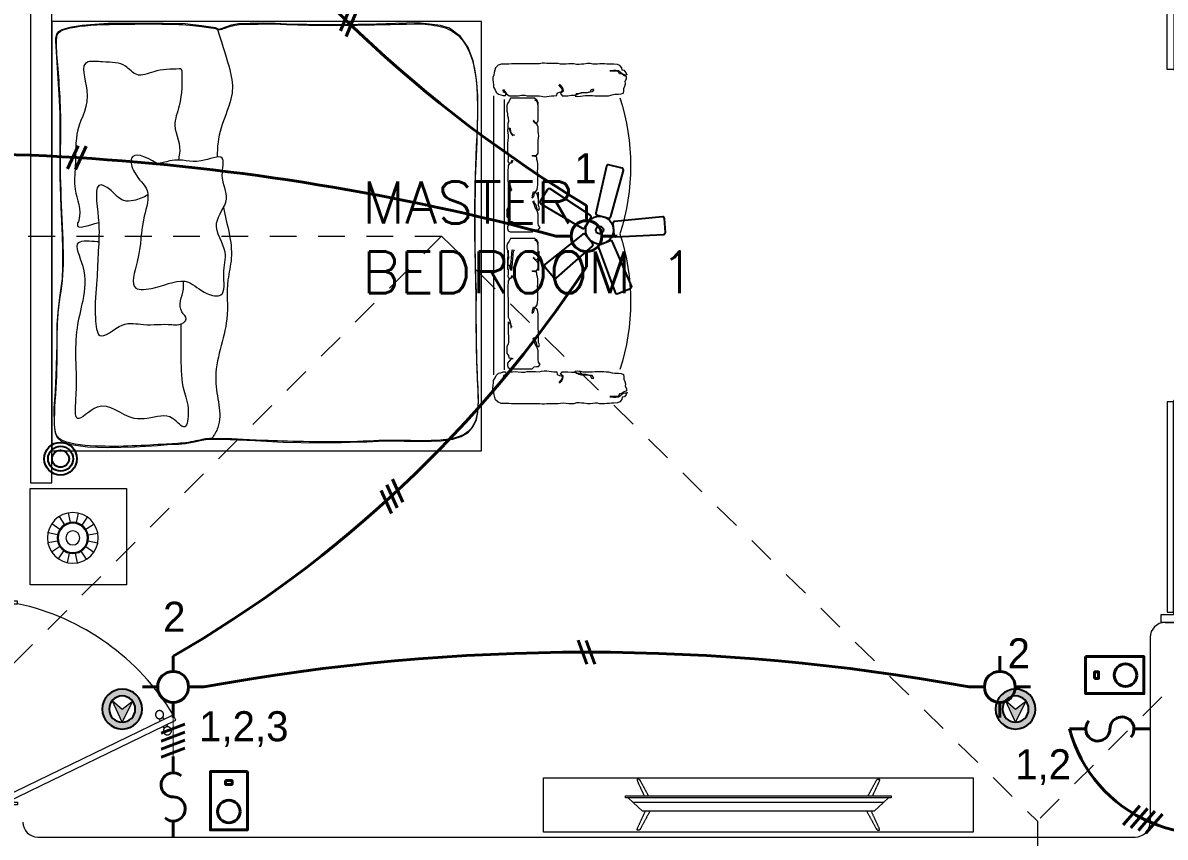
# Model space of a CAD drawing. Header units: metres. Extents: x 14 to 2416, y -346 to 476.
# Drawn here: x 148.58 to 153.9, y -71.87 to -68.08 of the extents above; entities that cross this region are included whole.
import ezdxf

# ---------------------------------------------------------------- set-up
doc = ezdxf.new("R2010")
doc.units = ezdxf.units.M
doc.linetypes.add('0', pattern=[0])
doc.linetypes.add('HIDDEN2', pattern=[0.1875, 0.125, -0.0625])
doc.layers.get('0').update_dxf_attribs({"linetype": '0', "lineweight": 20})
for name, color, linetype, lineweight in [('A-ANNO-TEXT', 20, 'Continuous', 13), ('A-DOOR', 35, 'Continuous', 5), ('A-WALL', 250, 'Continuous', 20), ('E Salida Interruptores', 22, 'Continuous', 40), ('E Salida Luces', 22, 'Continuous', 40), ('E Tuberia Emp Losa', 22, 'Continuous', 40), ('MAVA', 1, 'Continuous', 15), ('MOBILIARIOS', 252, 'Continuous', 0), ('textos', 7, 'Continuous', 0)]:
    doc.layers.add(name, color=color, linetype=linetype, lineweight=lineweight)
doc.layers.add('MAVA Luminarias', color=1, linetype='Continuous')
doc.layers.add('Techos 1', color=7, linetype='HIDDEN2', lineweight=9, true_color=0x42391a)
doc.styles.add('CENTURY GOTHIC', font='GOTHIC.TTF')
doc.styles.get("Standard").update_dxf_attribs({"font": 'arial.ttf', "height": 0.1875})

# ---------------------------------------------------------------- blocks, each defined once
blk = doc.blocks.new('abanico mava')
at = {"layer": 'MAVA Luminarias', "linetype": 'ByBlock', "lineweight": -2, "extrusion": (4.64878e-10, 3.72215e-09, 1), "elevation": 0}
for points in [[(513803.102, 2035248.678), (513803.215, 2035249.086, 0.421374), (513803.203, 2035249.107), (513803.084, 2035249.136, 0.421374), (513803.064, 2035249.124), (513802.972, 2035248.71, 0.407089), (513802.984, 2035248.69), (513803.082, 2035248.666, 0.407089)], [(513802.921, 2035248.69), (513802.567, 2035248.923, 0.421374), (513802.544, 2035248.918), (513802.479, 2035248.814, 0.421374), (513802.485, 2035248.791), (513802.85, 2035248.576, 0.407089), (513802.873, 2035248.581), (513802.926, 2035248.667, 0.407089)], [(513802.993, 2035248.405), (513803.142, 2035248.008, 0.421374), (513803.164, 2035247.998), (513803.278, 2035248.044, 0.421374), (513803.287, 2035248.066), (513803.118, 2035248.455, 0.407089), (513803.096, 2035248.464), (513803.003, 2035248.426, 0.407089)]]:
    blk.add_lwpolyline(points, format="xyb", close=True, dxfattribs=at)
at = {"layer": 'MAVA Luminarias', "linetype": 'ByBlock', "lineweight": -2, "extrusion": (4.64878e-10, 3.72215e-09, 1)}
for points in [[(513803.147, 2035248.501), (513803.57, 2035248.521, 0.421374), (513803.586, 2035248.539), (513803.578, 2035248.661, 0.421374), (513803.559, 2035248.676), (513803.137, 2035248.636, 0.407089), (513803.122, 2035248.618), (513803.129, 2035248.517, 0.407089)], [(513802.854, 2035248.521), (513802.522, 2035248.257, 0.421374), (513802.52, 2035248.233), (513802.599, 2035248.139, 0.421374), (513802.623, 2035248.137), (513802.94, 2035248.418, 0.407089), (513802.942, 2035248.442), (513802.877, 2035248.519, 0.407089)]]:
    blk.add_lwpolyline(points, format="xyb", close=True, dxfattribs=at)
at = {"layer": 'MAVA Luminarias', "linetype": 'ByBlock', "lineweight": -2}
for radius in [0.123, 0.0335]:
    blk.add_circle((513803.004, 2035248.559), radius, dxfattribs=at)
blk = doc.blocks.new('dl ip')
at = {"layer": 'MAVA', "true_color": 0xf8991e, "transparency": 33554687}
h = blk.add_hatch(color=30, dxfattribs=at)
h.dxf.hatch_style = 1
h.paths.add_polyline_path([(94.7574, -111.2088), (94.7109, -111.2482), (94.6624, -111.2113), (94.7109, -111.3092)])
at = {"layer": 'MAVA Luminarias', "linetype": 'Continuous', "true_color": 0xf8991e}
h = blk.add_hatch(color=30, dxfattribs=at)
h.paths.add_polyline_path([(94.618, -111.2482, 1), (94.8039, -111.2482, 1)])
h.paths.add_polyline_path([(94.7719, -111.2482, -1), (94.6499, -111.2482, -1)], flags=16)
at = {"layer": 'MAVA', "color": 30, "true_color": 0xf8991e}
for p, q in [((94.7109, -111.2482), (94.6624, -111.2113)), ((94.6624, -111.2113), (94.7109, -111.3092)), ((94.7109, -111.3092), (94.7574, -111.2088)), ((94.7574, -111.2088), (94.7109, -111.2482))]:
    blk.add_line(p, q, dxfattribs=at)
at = {"layer": 'MAVA Luminarias', "color": 30, "linetype": 'Continuous', "true_color": 0xf8991e}
for radius in [0.093, 0.061]:
    blk.add_circle((94.7109, -111.2482), radius, dxfattribs=at)
blk = doc.blocks.new('A$Ca3ef8f56')
at = {"layer": 'MOBILIARIOS'}
for p, q in [((0.0032, 0.1527), (0.0032, 1.4519)), ((0.0532, 0.1694), (0.0532, 1.4284))]:
    blk.add_line(p, q, dxfattribs=at)
for points in [[(0.6249, 1.5324), (0.6212, 1.5434), (0.6126, 1.5544), (0.6016, 1.5556), (0.6004, 1.5666), (0.5906, 1.5776), (0.5796, 1.5825), (0.5637, 1.5837), (0.5527, 1.5837), (0.5417, 1.5849), (0.5307, 1.5849), (0.5197, 1.5862), (0.4977, 1.5862), (0.4867, 1.5837), (0.4757, 1.5837), (0.4647, 1.5849), (0.4537, 1.5874), (0.4402, 1.5874), (0.4231, 1.5837), (0.4121, 1.5837), (0.4011, 1.5825), (0.3889, 1.5825), (0.3766, 1.5862), (0.3534, 1.5862), (0.3412, 1.5849), (0.3302, 1.5837), (0.3143, 1.5849), (0.3033, 1.5874), (0.2519, 1.5874), (0.2409, 1.5886), (0.2299, 1.5886), (0.2177, 1.5862), (0.0868, 1.5862), (0.0746, 1.5849), (0.0391, 1.5849), (0.0245, 1.5788), (0.0122, 1.5678), (0.0086, 1.5568), (0.0061, 1.5446), (0.0037, 1.5336), (0, 1.5226), (0, 1.5116), (0.0012, 1.5006), (0.0024, 1.4884), (0.0024, 1.4774), (0.011, 1.4652), (0.0147, 1.4542), (0.0257, 1.4445), (0.0367, 1.442), (0.0477, 1.4383), (0.0587, 1.4383), (0.0611, 1.4493), (0.0501, 1.4542), (0.0477, 1.464)], [(0.4708, 1.4664), (0.4622, 1.4554), (0.4512, 1.4542), (0.4341, 1.4506), (0.4231, 1.4506), (0.4109, 1.4493), (0.3999, 1.4457), (0.3876, 1.4457), (0.3828, 1.4347), (0.395, 1.4335), (0.4072, 1.4347), (0.4194, 1.4371), (0.4317, 1.4383), (0.4635, 1.4383), (0.4745, 1.4359), (0.516, 1.4359), (0.527, 1.4371), (0.5381, 1.4371), (0.5552, 1.442), (0.5674, 1.4445), (0.5845, 1.4445), (0.5968, 1.4457), (0.6078, 1.4493), (0.609, 1.4603), (0.609, 1.4713), (0.6151, 1.4823), (0.6175, 1.4933), (0.6163, 1.5043), (0.6224, 1.5153), (0.6224, 1.5263), (0.6114, 1.53), (0.6004, 1.5385), (0.5894, 1.5397), (0.5845, 1.5507), (0.5735, 1.552), (0.5442, 1.552)], [(0.5442, 1.5544), (0.5613, 1.5556), (0.5723, 1.5556), (0.5845, 1.5544), (0.5955, 1.5458), (0.6065, 1.5373), (0.6175, 1.5348), (0.6212, 1.5348)], [(0.3106, 1.4909), (0.3204, 1.4799), (0.3253, 1.4689), (0.3265, 1.4579), (0.3155, 1.4481), (0.3228, 1.4371), (0.3497, 1.4371), (0.3656, 1.4396), (0.3779, 1.4396), (0.3889, 1.4408), (0.3999, 1.4481), (0.4133, 1.4518), (0.4402, 1.4518), (0.4525, 1.4554), (0.4598, 1.4664), (0.4696, 1.4689)], [(0.0501, 1.4677), (0.0563, 1.4567), (0.0636, 1.4457), (0.0758, 1.4371), (0.0905, 1.4371), (0.1064, 1.4359), (0.1174, 1.4371), (0.1333, 1.4396), (0.1492, 1.4396), (0.1602, 1.4359), (0.1981, 1.4359), (0.2152, 1.4371), (0.2262, 1.4347), (0.2385, 1.4322), (0.2507, 1.4335), (0.2617, 1.4347), (0.2727, 1.4359), (0.2837, 1.4371), (0.2972, 1.4383), (0.2996, 1.4493), (0.3106, 1.4542), (0.3216, 1.4567), (0.3241, 1.4677), (0.3143, 1.4787), (0.3069, 1.4884)], [(0.0946, 1.3772), (0.0844, 1.3772), (0.0759, 1.3874), (0.0673, 1.3976), (0.0673, 1.4078), (0.0708, 1.4181), (0.081, 1.4232), (0.1822, 1.4232), (0.1924, 1.4146), (0.2026, 1.4129), (0.2129, 1.4129), (0.2197, 1.4027), (0.2129, 1.3925), (0.2112, 1.3806), (0.2112, 1.3397), (0.2078, 1.3294), (0.2026, 1.3192), (0.1975, 1.309), (0.1941, 1.2988), (0.189, 1.2885), (0.1856, 1.2817)], [(0.0844, 1.234), (0.0844, 1.2238), (0.081, 1.2135), (0.0708, 1.205), (0.0708, 1.2579), (0.0725, 1.2715), (0.0725, 1.2988), (0.0708, 1.309), (0.0656, 1.3192), (0.0656, 1.3516), (0.0725, 1.3618), (0.0742, 1.372), (0.0844, 1.3737), (0.0895, 1.3737)], [(0.189, 1.2766), (0.1924, 1.2868), (0.1992, 1.2971), (0.2026, 1.3073), (0.2044, 1.3175), (0.2146, 1.3209), (0.2163, 1.3107), (0.2129, 1.3005), (0.2129, 1.2476), (0.2112, 1.2374), (0.2112, 1.1675), (0.2095, 1.1573), (0.2061, 1.1471), (0.1958, 1.1385), (0.1907, 1.1488), (0.189, 1.159), (0.1822, 1.1658)], [(0.0929, 0.9903), (0.0878, 1.0005), (0.0776, 1.0039), (0.0708, 1.0141), (0.0708, 1.0244), (0.069, 1.0346), (0.069, 1.0857), (0.0708, 1.0959), (0.0708, 1.1829), (0.0776, 1.1948), (0.081, 1.205), (0.0827, 1.2152), (0.0861, 1.2272), (0.0861, 1.2289)], [(0.1822, 1.1641), (0.1856, 1.1471), (0.189, 1.1368), (0.1992, 1.1351), (0.2061, 1.1249), (0.2078, 1.1147), (0.2095, 1.1028), (0.2095, 1.0499), (0.2078, 1.0397), (0.2095, 1.0295), (0.2095, 1.0056), (0.2078, 0.9954), (0.2044, 0.9852), (0.2044, 0.9749), (0.1941, 0.9698), (0.1839, 0.9698), (0.1822, 0.9664), (0.2026, 0.9664), (0.2112, 0.9562), (0.2112, 0.8965), (0.2129, 0.8863), (0.2146, 0.8761), (0.2129, 0.9659), (0.2112, 0.9556), (0.2112, 0.9352), (0.2061, 0.925), (0.1958, 0.9147), (0.1873, 0.9079)], [(0.2112, 0.8449), (0.2112, 0.8346), (0.2044, 0.8244), (0.1941, 0.8159), (0.0827, 0.8159), (0.0759, 0.8295), (0.0673, 0.8397), (0.0656, 0.85), (0.0656, 0.8602), (0.0673, 0.8704), (0.0673, 0.8806), (0.0708, 0.8909), (0.0725, 0.9079), (0.069, 0.9181), (0.069, 0.9386), (0.081, 0.9403), (0.0827, 0.959), (0.0895, 0.8693), (0.0998, 0.871), (0.0981, 0.8744)], [(0.0946, 0.8761), (0.0861, 0.9659), (0.081, 0.9556), (0.0793, 0.9454), (0.069, 0.9403), (0.0673, 0.9505), (0.069, 0.9607), (0.0708, 0.8727), (0.0708, 0.8829), (0.069, 0.8965), (0.0673, 0.9085), (0.0673, 0.9494), (0.0708, 0.9613), (0.0708, 0.9818), (0.069, 0.992), (0.0742, 1.0022), (0.0844, 1.0005), (0.0878, 0.9903), (0.0895, 0.9869)], [(0.1873, 0.9028), (0.1958, 0.913), (0.2061, 0.9147), (0.2112, 0.9045), (0.2112, 0.8517), (0.2095, 0.8414), (0.2061, 0.8312), (0.1958, 0.8244)], [(0.0946, 0.74), (0.0844, 0.74), (0.0759, 0.7502), (0.0673, 0.7604), (0.0673, 0.7707), (0.0708, 0.7809), (0.081, 0.786), (0.1822, 0.786), (0.1924, 0.7775), (0.2026, 0.7758), (0.2129, 0.7758), (0.2197, 0.7656), (0.2129, 0.7553), (0.2112, 0.7434), (0.2112, 0.7025), (0.2078, 0.6923), (0.2026, 0.6821), (0.1975, 0.6718), (0.1941, 0.6616), (0.189, 0.6514), (0.1856, 0.6446)], [(0.0844, 0.5968), (0.0844, 0.5866), (0.081, 0.5764), (0.0708, 0.5679), (0.0708, 0.6207), (0.0725, 0.6343), (0.0725, 0.6616), (0.0708, 0.6718), (0.0656, 0.6821), (0.0656, 0.7144), (0.0725, 0.7247), (0.0742, 0.7349), (0.0844, 0.7366), (0.0895, 0.7366)], [(0.0929, 0.4531), (0.0878, 0.4633), (0.0776, 0.4668), (0.0708, 0.477), (0.0708, 0.4872), (0.069, 0.4974), (0.069, 0.5486), (0.0708, 0.5588), (0.0708, 0.6457), (0.0776, 0.6576), (0.081, 0.5679), (0.0827, 0.5781), (0.0861, 0.59), (0.0861, 0.5917)], [(0.189, 0.6394), (0.1924, 0.6497), (0.1992, 0.6599), (0.2026, 0.6701), (0.2044, 0.6803), (0.2146, 0.6838), (0.2163, 0.6735), (0.2129, 0.6633), (0.2129, 0.6105), (0.2112, 0.6002), (0.2112, 0.6304), (0.2095, 0.6201), (0.2061, 0.6099), (0.1958, 0.6014), (0.1907, 0.6116), (0.189, 0.6218), (0.1822, 0.6287)], [(0.1822, 0.627), (0.1856, 0.6099), (0.189, 0.5997), (0.1992, 0.598), (0.2061, 0.5878), (0.2078, 0.5775), (0.2095, 0.5656), (0.2095, 0.5128), (0.2078, 0.5025), (0.2095, 0.4923), (0.2095, 0.4685), (0.2078, 0.4582), (0.2044, 0.448), (0.2044, 0.4378), (0.1941, 0.4327), (0.1839, 0.4327), (0.1822, 0.4293), (0.2026, 0.4293), (0.2112, 0.419), (0.2112, 0.3594), (0.2129, 0.3492), (0.2146, 0.3389), (0.2129, 0.3287), (0.2112, 0.3185), (0.2112, 0.298), (0.2061, 0.2878), (0.1958, 0.2776), (0.1873, 0.2708)], [(0.0946, 0.3389), (0.0861, 0.3287), (0.081, 0.3185), (0.0793, 0.3083), (0.069, 0.3031), (0.0673, 0.3134), (0.069, 0.3236), (0.0708, 0.3355), (0.0708, 0.3457), (0.069, 0.3594), (0.0673, 0.3713), (0.0673, 0.4122), (0.0708, 0.4241), (0.0708, 0.4446), (0.069, 0.4548), (0.0742, 0.465), (0.0844, 0.4633), (0.0878, 0.4531), (0.0895, 0.4497)], [(0.2112, 0.1926), (0.2112, 0.1824), (0.2044, 0.1721), (0.1941, 0.1636), (0.0827, 0.1636), (0.0759, 0.1772), (0.0673, 0.1875), (0.0656, 0.1977), (0.0656, 0.223), (0.0673, 0.2333), (0.0673, 0.2435), (0.0708, 0.2537), (0.0725, 0.2708), (0.069, 0.281), (0.069, 0.3014), (0.081, 0.3031), (0.0827, 0.3219), (0.0895, 0.3321), (0.0998, 0.3338), (0.0981, 0.3372)], [(0.1873, 0.2656), (0.1958, 0.2759), (0.2061, 0.2776), (0.2112, 0.2673), (0.2112, 0.1994), (0.2095, 0.1892), (0.2061, 0.179), (0.1958, 0.1721)], [(0.6249, 0.0562), (0.6212, 0.0452), (0.6126, 0.0342), (0.6016, 0.033), (0.6004, 0.022), (0.5906, 0.011), (0.5796, 0.0061), (0.5637, 0.0049), (0.5527, 0.0049), (0.5417, 0.0037), (0.5307, 0.0037), (0.5197, 0.0024), (0.4977, 0.0024), (0.4867, 0.0049), (0.4757, 0.0049), (0.4647, 0.0037), (0.4537, 0.0012), (0.4402, 0.0012), (0.4231, 0.0049), (0.4121, 0.0049), (0.4011, 0.0061), (0.3889, 0.0061), (0.3766, 0.0024), (0.3534, 0.0024), (0.3412, 0.0037), (0.3302, 0.0049), (0.3143, 0.0037), (0.3033, 0.0012), (0.2519, 0.0012), (0.2409, 0), (0.2299, 0), (0.2177, 0.0024), (0.0868, 0.0024), (0.0746, 0.0037), (0.0391, 0.0037), (0.0245, 0.0098), (0.0122, 0.0208), (0.0086, 0.0318), (0.0061, 0.044), (0.0037, 0.055), (0, 0.066), (0, 0.077), (0.0012, 0.088), (0.0024, 0.1002), (0.0024, 0.1112), (0.011, 0.1234), (0.0147, 0.1344), (0.0257, 0.1441), (0.0367, 0.1466), (0.0477, 0.1503), (0.0587, 0.1503), (0.0611, 0.1393), (0.0501, 0.1344), (0.0477, 0.1246)], [(0.0501, 0.1209), (0.0563, 0.1319), (0.0636, 0.1429), (0.0758, 0.1515), (0.0905, 0.1515), (0.1064, 0.1527), (0.1174, 0.1515), (0.1333, 0.149), (0.1492, 0.149), (0.1602, 0.1527), (0.1981, 0.1527), (0.2152, 0.1515), (0.2262, 0.1539), (0.2385, 0.1564), (0.2507, 0.1551), (0.2617, 0.1539), (0.2727, 0.1527), (0.2837, 0.1515), (0.2972, 0.1503), (0.2996, 0.1393), (0.3106, 0.1344), (0.3216, 0.1319), (0.3241, 0.1209), (0.3143, 0.1099), (0.3069, 0.1002)], [(0.3106, 0.0977), (0.3204, 0.1087), (0.3253, 0.1197), (0.3265, 0.1307), (0.3155, 0.1405), (0.3228, 0.1515), (0.3497, 0.1515), (0.3656, 0.149), (0.3779, 0.149), (0.3889, 0.1478), (0.3999, 0.1405), (0.4133, 0.1368), (0.4402, 0.1368), (0.4525, 0.1332), (0.4598, 0.1222), (0.4696, 0.1197)], [(0.4708, 0.1222), (0.4622, 0.1332), (0.4512, 0.1344), (0.4341, 0.138), (0.4231, 0.138), (0.4109, 0.1393), (0.3999, 0.1429), (0.3876, 0.1429), (0.3828, 0.1539), (0.395, 0.1551), (0.4072, 0.1539), (0.4194, 0.1515), (0.4317, 0.1503), (0.4635, 0.1503), (0.4745, 0.1527), (0.516, 0.1527), (0.527, 0.1515), (0.5381, 0.1515), (0.5552, 0.1466), (0.5674, 0.1441), (0.5845, 0.1441), (0.5968, 0.1429), (0.6078, 0.1393), (0.609, 0.1283), (0.609, 0.1173), (0.6151, 0.1063), (0.6175, 0.0953), (0.6163, 0.0843), (0.6224, 0.0733), (0.6224, 0.0623), (0.6114, 0.0586), (0.6004, 0.0501), (0.5894, 0.0489), (0.5845, 0.0379), (0.5735, 0.0366), (0.5442, 0.0366)], [(0.5442, 0.0342), (0.5613, 0.033), (0.5723, 0.033), (0.5845, 0.0342), (0.5955, 0.0428), (0.6065, 0.0513), (0.6175, 0.0537), (0.6212, 0.0537)]]:
    blk.add_lwpolyline(points, dxfattribs=at)
for centre in [(-0.3846, 1.1107), (-0.3846, 0.4779)]:
    blk.add_arc(centre, 1.0261, 342.0399, 17.9601, dxfattribs=at)
blk = doc.blocks.new('A$C58f5b6b7')
at = {"layer": 'MOBILIARIOS'}
for points in [[(0, 0.2526), (2, 0.2526), (2, 0), (0, 0)], [(0.382, 0.1596), (0.382, 0.1691), (1.618, 0.1691), (1.618, 0.1596)]]:
    blk.add_lwpolyline(points, close=True, dxfattribs=at)
for points in [[(1.6059, 0.1595), (1.5823, 0.1372), (1, 0.1372), (0.4177, 0.1372), (0.3941, 0.1595)], [(1.5823, 0.1372), (1.54, 0.0973), (0.46, 0.0973), (0.4177, 0.1372)]]:
    blk.add_lwpolyline(points, dxfattribs=at)
for points, degree in [([(0.4512, 0.2382, -0.0047), (0.4469, 0.2461, -0.0047), (0.4415, 0.2461, -0.0047), (0.4325, 0.2461, -0.0047), (0.4368, 0.237, -0.0047)], 3), ([(0.4368, 0.237, -0.0047), (0.4526, 0.2031, -0.0047), (0.4683, 0.1691, -0.0047)], 2), ([(0.4885, 0.1691, -0.0047), (0.4698, 0.2037, -0.0047), (0.4512, 0.2382, -0.0047)], 2), ([(1.5115, 0.1691, -0.0047), (1.5302, 0.2037, -0.0047), (1.5488, 0.2382, -0.0047)], 2), ([(1.5632, 0.237, -0.0047), (1.5474, 0.2031, -0.0047), (1.5317, 0.1691, -0.0047)], 2), ([(1.5488, 0.2382, -0.0047), (1.5531, 0.2461, -0.0047), (1.5585, 0.2461, -0.0047), (1.5675, 0.2461, -0.0047), (1.5632, 0.237, -0.0047)], 3), ([(0.4368, 0.0172, -0.0047), (0.4554, 0.0572, -0.0047), (0.474, 0.0973, -0.0047)], 2), ([(0.4951, 0.0973, -0.0047), (0.4731, 0.0566, -0.0047), (0.4512, 0.016, -0.0047)], 2), ([(1.5049, 0.0973), (1.5269, 0.0566), (1.5488, 0.016)], 2), ([(1.5632, 0.0172), (1.5446, 0.0572), (1.526, 0.0973)], 2)]:
    blk.add_open_spline(points, degree=degree, dxfattribs=at)
for points in [[(0.4512, 0.016, -0.0047), (0.4469, 0.0081, -0.0047), (0.4415, 0.0081, -0.0047), (0.4325, 0.0081, -0.0047), (0.4368, 0.0172, -0.0047)], [(1.5488, 0.016), (1.5531, 0.0081), (1.5585, 0.0081), (1.5675, 0.0081), (1.5632, 0.0172)]]:
    blk.add_open_spline(points, degree=3, knots=[-0.08544201, -0.08544201, -0.08544201, -0.08544201, -0.04272101, 0, 0, 0, 0], dxfattribs=at)
blk = doc.blocks.new('A$Cb50f4bf1')
at = {"layer": 'MOBILIARIOS'}
for p, q in [((0.45, 0.45), (0, 0.45)), ((0, 0.45), (0, 0)), ((0.45, 0), (0.45, 0.45)), ((0.1635, 0.348), (0.1893, 0.3107)), ((0.2058, 0.3663), (0.2154, 0.322)), ((0.2519, 0.3671), (0.2438, 0.3224)), ((0.2948, 0.3501), (0.2703, 0.312)), ((0.1144, 0.2719), (0.1591, 0.2638)), ((0.1314, 0.3148), (0.1695, 0.2902)), ((0.328, 0.318), (0.2907, 0.2922)), ((0.3463, 0.2757), (0.302, 0.2661)), ((0.1152, 0.2258), (0.1595, 0.2353)), ((0.3471, 0.2296), (0.3025, 0.2377)), ((0.1335, 0.1834), (0.1708, 0.2092)), ((0.1667, 0.1514), (0.1913, 0.1895)), ((0.2096, 0.1344), (0.2177, 0.179)), ((0.2557, 0.1352), (0.2462, 0.1795)), ((0.2981, 0.1535), (0.2723, 0.1908)), ((0.3301, 0.1867), (0.292, 0.2112)), ((0, 0), (0.45, 0))]:
    blk.add_line(p, q, dxfattribs=at)
for radius in [0.1182, 0.0729, 0.0684, 0.0328]:
    blk.add_circle((0.2308, 0.2507), radius, dxfattribs=at)
blk = doc.blocks.new('puerta 1.00')
at = {"layer": 'A-DOOR'}
for p, q in [((-0.15, -0.0125), (-0.9369, -0.3949)), ((-0.1376, -0.038), (-0.9245, -0.4204)), ((-0.1376, -0.038), (-0.15, -0.0125)), ((-0.8946, -0.3743), (-0.8996, -0.3641)), ((-0.8777, -0.3661), (-0.8826, -0.3559)), ((-0.9369, -0.3949), (-0.9245, -0.4204)), ((-0.8822, -0.3998), (-0.8772, -0.4101)), ((-0.8653, -0.3916), (-0.8603, -0.4018))]:
    blk.add_line(p, q, dxfattribs=at)
for points in [[(-0.05, 0), (-0.05, -0.025), (-0.125, -0.025), (-0.125, -0.0125), (-0.2, -0.0125), (-0.2, 0), (-0.05, 0)], [(-0.05, -0.95), (-0.05, -0.925), (-0.125, -0.925), (-0.125, -0.9375), (-0.2, -0.9375), (-0.2, -0.95), (-0.05, -0.95)]]:
    blk.add_lwpolyline(points, dxfattribs=at)
blk.add_arc((0.0366, 0.1602), 1.1229, 211.1336, 257.8343, dxfattribs=at)
for points in [[(-0.8982, -0.3642), (-0.9033, -0.3642), (-0.912, -0.3591), (-0.917, -0.3504), (-0.917, -0.3403), (-0.912, -0.3316), (-0.9033, -0.3265), (-0.8932, -0.3265), (-0.8844, -0.3316), (-0.8794, -0.3403), (-0.8794, -0.3504), (-0.8844, -0.3591), (-0.8932, -0.3642), (-0.8982, -0.3642)], [(-0.8617, -0.4394), (-0.8667, -0.4394), (-0.8754, -0.4344), (-0.8805, -0.4256), (-0.8805, -0.4156), (-0.8754, -0.4068), (-0.8667, -0.4018), (-0.8566, -0.4018), (-0.8479, -0.4068), (-0.8428, -0.4156), (-0.8428, -0.4257), (-0.8479, -0.4344), (-0.8566, -0.4394), (-0.8617, -0.4394)]]:
    blk.add_open_spline(points, degree=2, dxfattribs=at)
blk = doc.blocks.new('A$C2f9b60d5')
at = {"layer": 'A-DOOR'}
for p, q in [((0, 0.1005), (0.06, 0.1005)), ((0, 0.1005), (0, 0.0005)), ((0.035, 0.0605), (0.035, 0.0005)), ((0.06, 0.0605), (0.035, 0.0605)), ((0.06, 0.0605), (0.06, 0.1005)), ((3.6, 0.1), (3.54, 0.1)), ((3.54, 0.06), (3.54, 0.1)), ((3.54, 0.06), (3.565, 0.06)), ((3.565, 0.06), (3.565, 0)), ((3.6, 0.1), (3.6, 0)), ((0.035, 0.0005), (0, 0.0005)), ((3.565, 0), (3.6, 0))]:
    blk.add_line(p, q, dxfattribs=at)
for points in [[(0.6314, 0.7341), (1.0247, 0.0604), (1.0509, 0.0757), (0.6576, 0.7494)], [(2.9658, 0.7337), (2.5723, 0.0601), (2.5462, 0.0754), (2.9397, 0.749)], [(0.0446, 0.0605), (1.0247, 0.0604), (1.0247, 0.0301), (0.0446, 0.0302)], [(3.5524, 0.06), (2.5723, 0.0601), (2.5723, 0.0298), (3.5524, 0.0297)]]:
    blk.add_lwpolyline(points, close=True, dxfattribs=at)
at = {"layer": 'A-DOOR', "linetype": 'HIDDEN2'}
for centre, start, end in [((0.96, -0.0488), 10.7613, 110.7488), ((2.637, -0.0491), 69.2325, 169.2199)]:
    blk.add_arc(centre, 0.8536, start, end, dxfattribs=at)
blk = doc.blocks.new('PL BASE 2N NASAS 09')
at = {"layer": 'A-WALL'}
for p, q in [((179.4675, -10.0117), (179.5275, -10.0117)), ((179.3975, -10.074), (179.3975, -10.9417)), ((174.2175, -11.0117), (179.3275, -11.0117))]:
    blk.add_line(p, q, dxfattribs=at)
for centre, start, end in [((179.4675, -10.0817), 90, 180), ((174.2175, -10.9417), 180, 270), ((179.3275, -10.9417), 270, 360)]:
    blk.add_arc(centre, 0.07, start, end, dxfattribs=at)
at = {"layer": 'Techos 1'}
for p, q in [((185.4975, -4.3117), (178.8725, -10.9367)), ((161.3475, -8.2117), (176.0975, -8.2117)), ((172.1943, -12.1117), (176.0975, -8.2117)), ((176.0975, -8.2117), (178.8725, -10.9367)), ((178.8725, -10.9367), (178.8725, -19.4867))]:
    blk.add_line(p, q, dxfattribs=at)
at = {"color": 1, "rotation": 270}
blk.add_blockref('A$C2f9b60d5', (179.447, -6.4117), dxfattribs=at)
at = {"layer": 'A-DOOR', "rotation": 180}
blk.add_blockref('puerta 1.00', (173.9225, -10.8618), dxfattribs=at)
at = {"layer": 'textos', "insert": (175.7272, -8.4784), "char_height": 0.195, "width": 1.854973, "attachment_point": 7}
blk.add_mtext('{\\Fromans|c0;MASTER BEDROOM 1}', dxfattribs=at)
blk = doc.blocks.new('PL MUEBLES 2N NASAS 09')
at = {"layer": 'MOBILIARIOS'}
for points in [[(224.0973, 53.3553), (224.1973, 53.3553), (224.1973, 55.6553), (224.0973, 55.6553)], [(224.1973, 53.5053), (226.1973, 53.5053), (226.1973, 55.5053), (224.1973, 55.5053)], [(224.2134, 55.4138), (224.2291, 55.1664), (224.2339, 55.0782), (224.2348, 54.8338), (224.2348, 54.7825), (224.2386, 54.64), (224.2452, 54.5084), (224.2471, 54.4428), (224.2471, 54.363), (224.2443, 54.3069), (224.2329, 54.2185), (224.2243, 54.1507), (224.2195, 54.0917), (224.2195, 53.9958), (224.2186, 53.9577), (224.2167, 53.896), (224.212, 53.781), (224.2063, 53.704), (224.2082, 53.6238), (224.212, 53.5887), (224.2215, 53.5668), (224.2424, 53.5488), (224.2861, 53.5345), (224.3625, 53.524), (224.4555, 53.5202), (224.582, 53.524), (224.6884, 53.5298), (224.7362, 53.5336), (224.7865, 53.5355), (224.8197, 53.5383), (224.8596, 53.5469), (224.8947, 53.5545), (224.9213, 53.5593), (225.0273, 53.5574), (225.1434, 53.5526), (225.2744, 53.5459), (225.4402, 53.5421), (225.5454, 53.5435), (225.5855, 53.5452), (225.6632, 53.5469), (225.7463, 53.5511), (225.7856, 53.5519), (225.8375, 53.5502), (225.8859, 53.5502), (225.9628, 53.5494), (226.0093, 53.552), (226.0636, 53.5595), (226.1037, 53.5721), (226.138, 53.5913), (226.1597, 53.6181), (226.1748, 53.6507), (226.1815, 53.685), (226.184, 53.7386), (226.1823, 53.798), (226.1798, 53.8423), (226.1773, 53.8878), (226.1756, 53.9313), (226.1748, 53.9823), (226.1739, 54.0325), (226.1731, 54.158), (226.1739, 54.2459), (226.1714, 54.3036), (226.1681, 54.4631), (226.1681, 54.5978), (226.1697, 54.7727), (226.1773, 54.9455), (226.1815, 55.0827), (226.1807, 55.1605), (226.1748, 55.2344), (226.1597, 55.3215), (226.1363, 55.3834), (226.1004, 55.4344), (226.0494, 55.4737), (226.0064, 55.4855), (225.9563, 55.493), (225.8978, 55.498), (225.7991, 55.4947), (225.7092, 55.4922), (225.6239, 55.4905), (225.5311, 55.4888), (225.3843, 55.4905), (225.2899, 55.4922), (225.2368, 55.4948), (225.1816, 55.4964), (225.1198, 55.4956), (225.0654, 55.4931), (225.0316, 55.4872), (224.989, 55.4722), (224.974, 55.468), (224.9589, 55.4747), (224.8937, 55.4839), (224.8181, 55.4931), (224.7153, 55.4948), (224.5469, 55.4956), (224.4588, 55.4948), (224.3977, 55.4914), (224.3384, 55.4856), (224.2807, 55.4772), (224.2429, 55.4655), (224.227, 55.4571), (224.2178, 55.4454), (224.2145, 55.4261)]]:
    blk.add_lwpolyline(points, close=True, dxfattribs=at)
blk.add_arc((224.7938, 55.2751), 0.00932, 11.2673, 115.5634, dxfattribs=at)
for points, knots in [([(224.9437, 53.5616), (224.9437, 53.5616), (224.9437, 53.5616), (224.9437, 53.5616), (224.942, 53.5615), (224.9072, 53.5616), (224.8373, 53.5412), (224.6654, 53.533), (224.4583, 53.5173), (224.2276, 53.5412), (224.2019, 53.6266), (224.2276, 53.8766), (224.215, 54.1477), (224.2679, 54.3368), (224.2276, 54.7583), (224.2462, 55.1199), (224.2127, 55.3944), (224.2276, 55.4931), (224.62, 55.4931), (224.8064, 55.4931), (224.9482, 55.4733), (224.9615, 55.4733), (224.977, 55.4614), (225.0473, 55.4931), (225.112, 55.4931), (225.2329, 55.4931)], [2.895366, 2.895366, 2.895366, 2.895366, 2.896475, 3.053535, 3.138588, 3.190252, 3.29358, 3.393683, 3.686394, 3.848283, 3.942303, 4.166996, 4.499824, 4.847407, 5.433591, 5.797126, 6.093613, 6.186669, 6.495546, 6.666013, 6.828452, 7.059973, 7.190877, 7.299822, 7.383928, 7.383928, 7.383928, 7.383928]), ([(225.9204, 55.4931), (225.9594, 55.4895), (226.2119, 55.4664), (226.1557, 54.8124), (226.1663, 54.4319), (226.1717, 54.2371)], [0, 0, 0, 0, 0.117685, 0.761841, 1.437924, 1.437924, 1.437924, 1.437924]), ([(224.9682, 55.4678), (225.022, 55.301), (225.0629, 55.1785), (224.978, 55.0207), (224.9667, 54.9194), (224.9667, 54.8733)], [0.0005696, 0.0005696, 0.0005696, 0.0005696, 0.2116189, 0.3895346, 0.5346505, 0.5346505, 0.5346505, 0.5346505]), ([(224.7898, 55.2835), (224.751, 55.2829), (224.6861, 55.2819), (224.5921, 55.2383), (224.5341, 55.3165), (224.4605, 55.3119), (224.3132, 55.3298), (224.3948, 55.1458), (224.3004, 55.0115), (224.3109, 54.8501), (224.2938, 54.7097), (224.3419, 54.6222), (224.3008, 54.5275), (224.3682, 54.5569), (224.415, 54.5681)], [0, 0, 0, 0, 0.125513, 0.209774, 0.279098, 0.385114, 0.440556, 0.579971, 0.776155, 0.956632, 1.067828, 1.221054, 1.242986, 1.352802, 1.352802, 1.352802, 1.352802]), ([(224.8029, 55.2769), (224.8033, 55.2219), (224.8039, 55.1355), (224.7505, 55.0037), (224.8036, 54.9321), (224.7884, 54.876), (224.7874, 54.8591)], [0, 0, 0, 0, 0.1739603, 0.2732689, 0.4204064, 0.4281347, 0.4281347, 0.4281347, 0.4281347]), ([(224.6887, 54.8422), (224.7037, 54.8431), (224.7977, 54.8752), (224.859, 54.83), (225.0153, 54.9014), (224.9746, 54.7684), (225.04, 54.6758), (224.9264, 54.5597), (225.0256, 54.4348), (224.9867, 54.3439), (225.012, 54.2142), (224.8986, 54.2358), (224.8223, 54.3239), (224.7079, 54.265), (224.5492, 54.2444), (224.6164, 54.4312), (224.6084, 54.556), (224.6652, 54.7221), (224.581, 54.7813), (224.549, 54.8976), (224.6262, 54.8836), (224.6887, 54.8422)], [0.483205, 0.483205, 0.483205, 0.483205, 0.53364, 0.686105, 0.79098, 0.874215, 0.993951, 1.121456, 1.272938, 1.391058, 1.496021, 1.56567, 1.671481, 1.841411, 1.931504, 2.070402, 2.301906, 2.427526, 2.537167, 2.607901, 2.719001, 2.719001, 2.719001, 2.719001]), ([(224.6443, 54.6968), (224.6234, 54.6855), (224.5878, 54.6692), (224.5183, 54.6649), (224.4833, 54.7128), (224.3855, 54.7772), (224.4234, 54.5637), (224.412, 54.4453), (224.4083, 54.2865), (224.3927, 54.1754), (224.4112, 53.9975), (224.5242, 54.1149), (224.6329, 54.0836), (224.7246, 54.0992), (224.7908, 54.0877), (224.8374, 54.1179), (224.7744, 54.1705), (224.8122, 54.2354), (224.8107, 54.2829), (224.8099, 54.2954)], [0.032571, 0.032571, 0.032571, 0.032571, 0.107712, 0.156224, 0.235226, 0.291111, 0.451247, 0.617718, 0.770472, 0.95788, 1.036962, 1.155398, 1.259301, 1.397905, 1.433881, 1.478271, 1.518706, 1.629903, 1.669516, 1.669516, 1.669516, 1.669516]), ([(224.9961, 54.6377), (225.011, 54.5583), (225.0503, 54.4469), (225.0049, 54.271), (225.0316, 54.0893), (224.9221, 53.8574), (225.0019, 53.6579), (224.9534, 53.5782), (224.942, 53.5616)], [0.780746, 0.780746, 0.780746, 0.780746, 1.031047, 1.138144, 1.338216, 1.638789, 1.87051, 1.932727, 1.932727, 1.932727, 1.932727]), ([(224.7979, 54.093), (224.7976, 54.0453), (224.797, 53.9345), (224.801, 53.795), (224.8402, 53.712), (224.8226, 53.5821), (224.7494, 53.6887), (224.6691, 53.6554), (224.5311, 53.6492), (224.4372, 53.7707), (224.2987, 53.6101), (224.3156, 53.8001), (224.3078, 53.9114), (224.3091, 54.0735), (224.3472, 54.212), (224.3633, 54.3481), (224.2829, 54.4923), (224.3784, 54.4823), (224.4131, 54.4792), (224.4156, 54.479)], [0, 0, 0, 0, 0.152599, 0.305824, 0.413498, 0.490111, 0.57095, 0.695693, 0.751084, 0.933009, 1.04478, 1.135217, 1.336369, 1.489125, 1.623798, 1.783333, 1.909904, 2.000264, 2.007333, 2.007333, 2.007333, 2.007333]), ([(226.1717, 54.2371), (226.1717, 54.1051), (226.1717, 53.9095), (226.1925, 53.6129), (226.0613, 53.5412), (225.784, 53.5589), (225.5578, 53.5412), (225.1328, 53.5538), (225.036, 53.5616), (224.9437, 53.5616)], [0, 0, 0, 0, 0.418295, 0.63409, 0.877661, 1.085184, 1.239382, 1.462689, 1.680419, 1.680419, 1.680419, 1.680419])]:
    blk.add_open_spline(points, degree=3, knots=knots, dxfattribs=at)
blk.add_open_spline([(225.2329, 55.4931), (225.5398, 55.4784), (225.7271, 55.4939), (225.9204, 55.4931)], degree=3, dxfattribs=at)
blk.add_blockref('PL BASE 2N NASAS 09', (49.9143, 62.717))
at = {"layer": 'MOBILIARIOS', "xscale": -1}
for name, p, rotation in [('A$Ca3ef8f56', (226.251, 55.3104), 180), ('A$Cb50f4bf1', (224.5453, 53.3299), 90.00000000000007)]:
    blk.add_blockref(name, p, dxfattribs=dict(at, rotation=rotation))
at = {"layer": 'MOBILIARIOS'}
blk.add_blockref('A$C58f5b6b7', (226.4871, 51.729, 0.0047), dxfattribs=at)
blk = doc.blocks.new('A$C595364de')
blk.add_blockref('PL MUEBLES 2N NASAS 09', (-199.5618, -36.6052))
blk = doc.blocks.new('*U711')
at = {"layer": 'E Salida Interruptores'}
for p, q in [((0.002, -0.075), (0, 0)), ((0.0081, -0.2999), (0.0101, -0.3749))]:
    blk.add_line(p, q, dxfattribs=at)
for centre, start, end in [((0.0035, -0.1312), 271.5403, 133.3506), ((0.0066, -0.2437), 91.5403, 313.3506)]:
    blk.add_arc(centre, 0.0562, start, end, dxfattribs=at)
blk = doc.blocks.new('*U370')
for p, q in [((0.03, 1.37), (-1.05, -1.48)), ((0.99, 1.37), (-0.09, -1.48))]:
    blk.add_line(p, q)
blk = doc.blocks.new('*U712')
at = {"xscale": 0.0393700787401575, "yscale": 0.0393700787401575, "zscale": 0.0393700787401575, "rotation": 69.88949837917599}
blk.add_blockref('*U370', (-0.0017, 0.0019), dxfattribs=at)
blk = doc.blocks.new('*U500')
at = {"layer": 'E Salida Luces', "linetype": 'Continuous'}
for p, q in [((0, 0.358), (0, 0.181)), ((-0.358, 0.001), (-0.18, 0.001)), ((0.18, 0.001), (0.358, 0.001)), ((0, -0.179), (0, -0.357))]:
    blk.add_line(p, q, dxfattribs=at)
blk.add_circle((0, 0.001), 0.18, dxfattribs=at)
blk = doc.blocks.new('*U710')
at = {"xscale": 0.0393700787401575, "yscale": 0.0393700787401575, "zscale": 0.0393700787401575, "rotation": 309.1048074178129}
blk.add_blockref('*U370', (0.0025, 0.0005), dxfattribs=at)
blk = doc.blocks.new('*U702')
at = {"xscale": 0.0393700787401575, "yscale": 0.0393700787401575, "zscale": 0.0393700787401575, "rotation": 270.3041499906623}
blk.add_blockref('*U370', (0.0023, -0.0012), dxfattribs=at)
blk = doc.blocks.new('*U708')
at = {"xscale": 0.0393700787401575, "yscale": 0.0393700787401575, "zscale": 0.0393700787401575, "rotation": 301.1584826694082}
blk.add_blockref('*U370', (0.0026, 0.0001), dxfattribs=at)
blk = doc.blocks.new('*U707')
at = {"layer": 'E Salida Interruptores'}
for p, q in [((-0.075, 0), (0, 0)), ((-0.3, 0), (-0.375, 0))]:
    blk.add_line(p, q, dxfattribs=at)
for centre, start, end in [((-0.24375, 0), 0, 221.81031), ((-0.13125, 0), 180, 41.81031)]:
    blk.add_arc(centre, 0.05625, start, end, dxfattribs=at)
blk = doc.blocks.new('*U709')
at = {"xscale": 0.03937007874015749, "yscale": 0.03937007874015749, "zscale": 0.03937007874015749, "rotation": 266.3944996945249}
blk.add_blockref('*U370', (0.0022, -0.0014), dxfattribs=at)
blk = doc.blocks.new('*U391')
at = {"layer": 'E Salida Luces', "flags": 128}
for points in [[(0.2722, -0.0861), (0.2722, 0.0861), (0, 0.0861), (0, -0.0861)], [(0.2301, 0.015), (0.2301, -0.015), (0.2119, -0.015), (0.2119, 0.015)]]:
    blk.add_lwpolyline(points, close=True, dxfattribs=at)
at = {"layer": 'E Salida Luces'}
blk.add_circle((0.0859, 0), 0.0523, dxfattribs=at)
blk = doc.blocks.new('*U468')
at = {"layer": 'E Salida Luces', "flags": 128}
for points in [[(0.0861, 0.2722), (-0.0861, 0.2722), (-0.0861, 0), (0.0861, 0)], [(-0.015, 0.2301), (0.015, 0.2301), (0.015, 0.2119), (-0.015, 0.2119)]]:
    blk.add_lwpolyline(points, close=True, dxfattribs=at)
at = {"layer": 'E Salida Luces'}
blk.add_circle((0, 0.0859), 0.0523, dxfattribs=at)
blk = doc.blocks.new('*U715')
at = {"xscale": 0.03937007874015751, "yscale": 0.03937007874015751, "zscale": 0.03937007874015751, "rotation": 180.0016546329504}
blk.add_blockref('*U370', (-0.0012, -0.0023), dxfattribs=at)

msp = doc.modelspace()

# ---------------------------------------------------------------- linework, layer by layer
at = {"layer": 'E Salida Luces', "const_width": 0.004}
msp.add_lwpolyline([(149.2766, -71.3141), (149.2766, -71.496)], dxfattribs=at)
at = {"layer": 'E Salida Luces'}
for centre, radius, start, end in [((154.437, -63.567), 6.2619, 214.50373, 238.89064), ((148.1432, -79.874), 11.1892, 74.89706, 98.08431), ((146.423, -66.0708), 5.7199, 299.9265, 326.661), ((151.2016, -80.9149), 9.9055, 79.63629, 100.36371), ((154.0843, -71.1993), 0.6546, 194.8607, 299.0184)]:
    msp.add_arc(centre, radius, start, end, dxfattribs=at)
at = {"layer": 'MAVA Luminarias'}
for radius in [0.0762, 0.0582, 0.0393]:
    msp.add_circle((148.7523, -70.1083), radius, dxfattribs=at)

# ---------------------------------------------------------------- block references
at = {"layer": 'A-ANNO-TEXT'}
msp.add_blockref('A$C595364de', (124.0766, -86.9711), dxfattribs=at)
at = {"layer": 'E Salida Luces', "xscale": 0.4, "yscale": 0.4, "zscale": 0.4, "rotation": 180}
for p in [(151.2016, -69.071), (149.2766, -71.1707), (153.1266, -71.1707)]:
    msp.add_blockref('*U500', p, dxfattribs=at)
at = {"layer": 'E Salida Luces', "color": 1, "rotation": 90}
for name, p in [('*U468', (153.7981, -71.1163)), ('*U391', (149.5362, -71.8375))]:
    msp.add_blockref(name, p, dxfattribs=at)
at = {"layer": 'E Tuberia Emp Losa'}
for name, p, xscale, yscale, zscale, rotation in [('*U710', (150.0921, -68.0738), -0.9842519685039482, 0.9842519685039484, 0.9842519685039484, 85.96458107231389), ('*U709', (148.8281, -68.7058), 0.9842519685039597, 0.9842519685039597, 0.9842519685039597, 90.00000000000001), ('*U708', (150.2824, -70.297), 0.9842519685039596, 0.9842519685039596, 0.9842519685039596, 103.8780323110016), ('*U708', (150.3087, -70.2706), 0.9842519685039596, 0.9842519685039596, 0.9842519685039596, 103.8780323110016), ('*U702', (151.2016, -71.0094), -0.9842519685039484, 0.9842519685039484, 0.9842519685039484, 90), ('*U715', (149.2766, -71.3842), -0.9842519685039484, 0.9842519685039484, 0.9842519685039484, 270), ('*U715', (149.2766, -71.4215), -0.9842519685039484, 0.9842519685039484, 0.9842519685039484, 270), ('*U715', (149.2766, -71.4588), -0.9842519685039484, 0.9842519685039484, 0.9842519685039484, 270), ('*U712', (153.7579, -71.776), 0.9842519685039484, 0.9842519685039484, 0.9842519685039484, 270), ('*U712', (153.7929, -71.7888), 0.9842519685039484, 0.9842519685039484, 0.9842519685039484, 270), ('*U712', (153.8279, -71.8016), 0.9842519685039484, 0.9842519685039484, 0.9842519685039484, 270)]:
    msp.add_blockref(name, p, dxfattribs=dict(at, xscale=xscale, yscale=yscale, zscale=zscale, rotation=rotation))
at = {"layer": 'E Tuberia Emp Losa', "xscale": -1}
for name, p, rotation in [('*U711', (153.8266, -71.3672), 271.5402626829585), ('*U707', (149.2766, -71.871), 90)]:
    msp.add_blockref(name, p, dxfattribs=dict(at, rotation=rotation))
at = {"layer": 'MAVA Luminarias', "xscale": 0.5267524126646371, "yscale": 0.5267524126646371, "zscale": 0.5267524126646371}
msp.add_blockref('abanico mava', (-270495.7093, -1072141.1322), dxfattribs=at)
at = {"layer": 'MAVA Luminarias', "xscale": -1}
for p in [(243.7501, 39.9738), (247.9108, 39.9738)]:
    msp.add_blockref('dl ip', p, dxfattribs=at)

# ---------------------------------------------------------------- texts
at = {"layer": 'E Tuberia Emp Losa', "char_height": 0.14, "attachment_point": 5, "style": 'CENTURY GOTHIC'}
for s, insert, width in [('1 ', (151.197, -68.7553), 0.276812), ('2 ', (149.2819, -70.8444), 0.276812), ('2 ', (153.2147, -71.0148), 0.276812), ('1,2,3', (149.6056, -71.3674), 0.147655), ('1,2 ', (153.3281, -71.5445), 0.276812)]:
    msp.add_mtext(s, dxfattribs=dict(at, insert=insert, width=width))

doc.saveas('drawing.dxf')
